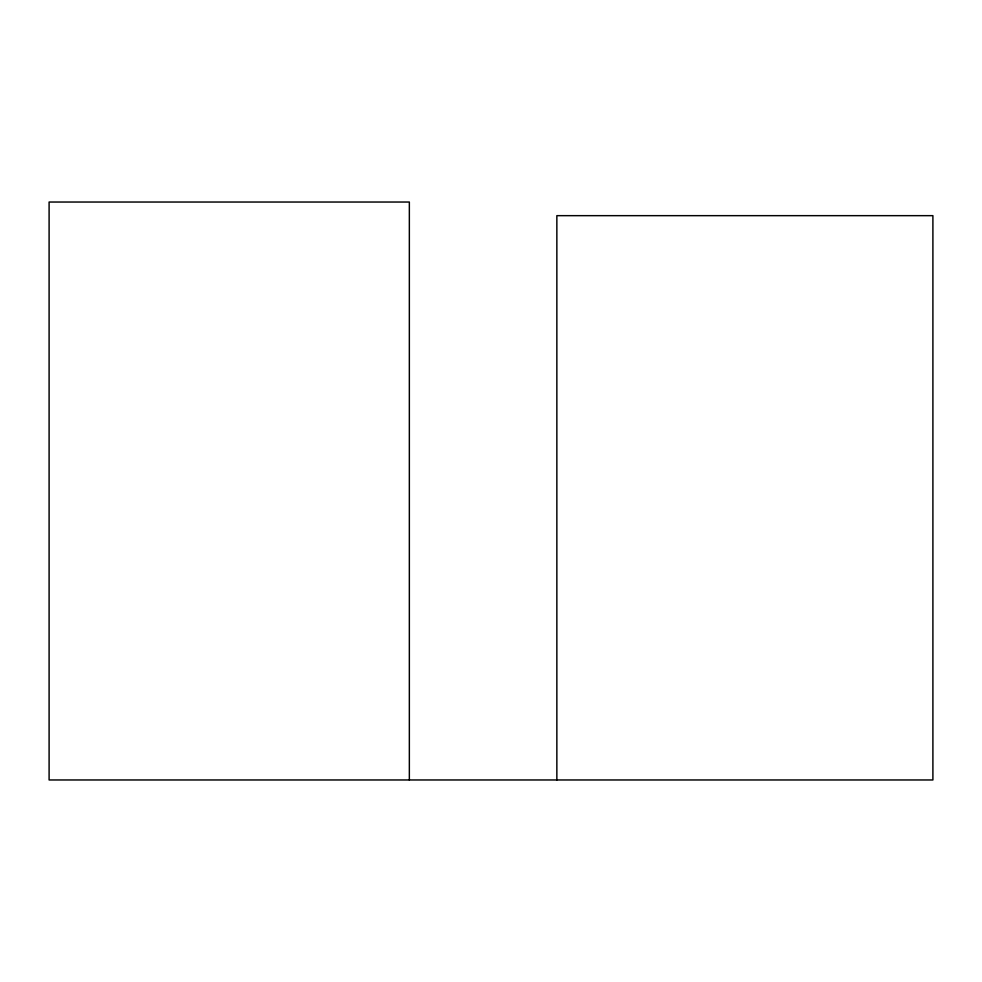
<?xml version="1.0" encoding="UTF-8"?>
<svg xmlns="http://www.w3.org/2000/svg" width="982" height="982" viewBox="0 0 982 982"><rect width="100%" height="100%" fill="white"/><g stroke="black" fill="none" stroke-linecap="round" stroke-linejoin="round"><path stroke-width="1.47" d="M556.855 779.966L556.855 215.659L932.9 215.659L932.9 779.966L49.1 779.966L49.1 202.034L409.347 202.034L409.347 779.966"/></g></svg>
